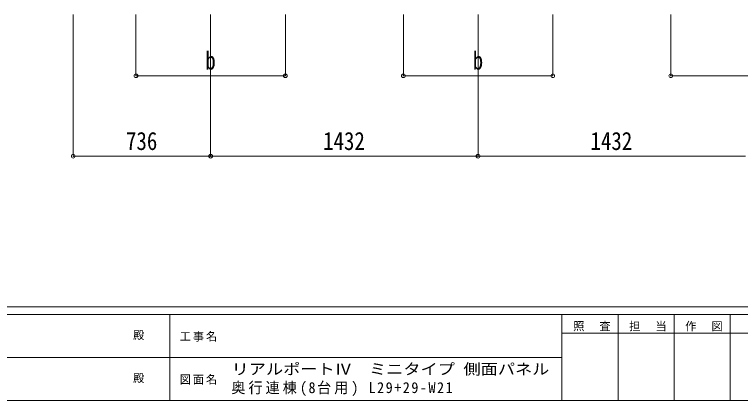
# Model space of a CAD drawing. Units: millimetres at full size. Extents: x -5590 to 5652, y -3902 to 3858.
# Drawn here: x -1100 to 2788, y -3902 to -1837 of the extents above; entities that cross this region are included whole.
import ezdxf
from ezdxf.enums import TextEntityAlignment as Align

# ---------------------------------------------------------------- set-up
doc = ezdxf.new("R2010")
doc.units = ezdxf.units.MM
doc.header["$LTSCALE"] = 20
doc.header["$PDMODE"] = 32
doc.header["$PDSIZE"] = 20
doc.layers.add('0-A_寸法', color=6, linetype='Continuous', lineweight=9)
doc.layers.add('F-0_240', color=7, linetype='Continuous', lineweight=9)
doc.styles.add('ＭＳ ゴシック', font='')
doc.styles.get('ＭＳ ゴシック').set_extended_font_data('MS Gothic')

msp = doc.modelspace()

# ---------------------------------------------------------------- linework, layer by layer
at = {"layer": '0-A_寸法'}
for p, q in [((-785.7, -2595.07), (-785.7, -1837.48)), ((-449.8, -2164.93), (-449.8, -1837.48)), ((-49.7, -2595.07), (-49.7, -1837.48)), ((350.2, -2164.93), (350.2, -1837.48)), ((982.3, -2164.93), (982.3, -1837.48)), ((1382.3, -2595.07), (1382.3, -1837.48)), ((1782.3, -2164.93), (1782.3, -1837.48)), ((2414.3, -2164.93), (2414.3, -1837.48)), ((-449.8, -2164.93), (350.2, -2164.93)), ((982.3, -2164.93), (1782.3, -2164.93)), ((3214.3, -2164.93), (2414.3, -2164.93)), ((-785.7, -2595.07), (-49.7, -2595.07)), ((-49.7, -2595.07), (1382.3, -2595.07)), ((2814.3, -2595.07), (1382.3, -2595.07))]:
    msp.add_line(p, q, dxfattribs=at)
for p in [(-449.8, -2164.93), (350.2, -2164.93), (982.3, -2164.93), (1782.3, -2164.93), (2414.3, -2164.93), (-785.7, -2595.07), (-49.7, -2595.07), (1382.3, -2595.07)]:
    msp.add_point(p, dxfattribs=at)
at = {"layer": 'F-0_240', "color": 5}
for p, q in [((-5590.3, -3401.77), (5369.7, -3401.77)), ((-5590.3, -3441.77), (3591.86, -3441.77)), ((-268.14, -3441.77), (-268.14, -3901.77)), ((1831.86, -3441.77), (1831.86, -3901.77)), ((2131.86, -3441.77), (2131.86, -3901.77)), ((2431.86, -3441.77), (2431.86, -3901.77)), ((2731.86, -3441.77), (2731.86, -3901.77)), ((1831.86, -3541.77), (3031.86, -3541.77)), ((-2268.14, -3671.77), (1831.86, -3671.77)), ((-5590.3, -3901.77), (5369.7, -3901.77))]:
    msp.add_line(p, q, dxfattribs=at)

# ---------------------------------------------------------------- texts
at = {"layer": '0-A_寸法', "color": 7, "style": 'ＭＳ ゴシック', "width": 0.85}
for s, p in [('b', (-78.2, -2160.93)), ('b', (1353.8, -2160.93)), ('736', (-503.2, -2591.07)), ('1432', (552.3, -2591.07)), ('1432', (1984.3, -2591.07))]:
    msp.add_text(s, height=96.77, dxfattribs=at).set_placement(p, align=Align.BOTTOM_LEFT)
at = {"layer": 'F-0_240', "style": 'ＭＳ ゴシック'}
for p in [(-465.28, -3586.77), (-465.28, -3816.77)]:
    msp.add_text('殿', height=43.99, dxfattribs=at).set_placement(p, align=Align.BOTTOM_LEFT)
at = {"layer": 'F-0_240', "style": 'ＭＳ ゴシック', "width": 1.15}
msp.add_text('リアルポートⅣ\u3000ミニタイプ 側面パネル', height=58.65, dxfattribs=at).set_placement((62.48, -3780.7), align=Align.BOTTOM_LEFT)
at = {"layer": 'F-0_240', "attachment_point": 7, "style": 'ＭＳ ゴシック'}
for s, insert, char_height in [('\\T1.17;照\u3000査', (1891.86, -3531.77), 43.99), ('\\T1.17;担\u3000当', (2191.86, -3531.77), 43.99), ('\\T1.17;作\u3000図', (2491.86, -3531.77), 43.99), ('\\T1.17;工事名', (-215.4, -3586.77), 43.99), ('\\T1.17;図面名', (-215.4, -3816.77), 43.99), ('\\T1.21;\\W0.95;奥行連棟(8台用)\\~L29+29-W21\\~', (60.44, -3878.03), 58.65)]:
    msp.add_mtext(s, dxfattribs=dict(at, insert=insert, char_height=char_height))

doc.saveas('drawing.dxf')
